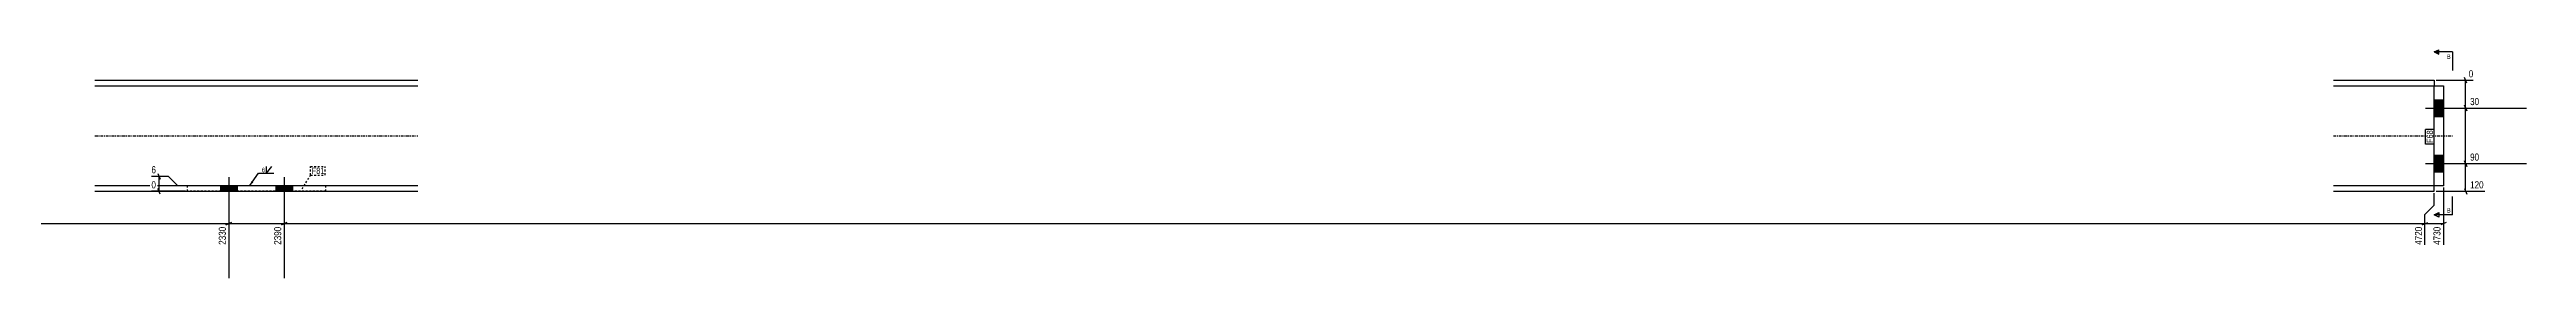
# Model space of a CAD drawing. Header units: millimetres. Extents: x -33 to 36484, y -31 to 896.
# Drawn here: x 2203 to 4887, y -31 to 216 of the extents above; entities that cross this region are included whole.
import ezdxf

# ---------------------------------------------------------------- set-up
doc = ezdxf.new("R2010")
doc.units = ezdxf.units.MM
doc.linetypes.add('DXK_LINE_DOT2', pattern=[3.9198, 1.9599, -1.9599])
doc.linetypes.add('DXK_LINE_DOT3', pattern=[5.9187, 2.979, -0.9799, 0.9799, -0.9799])
for name, color, linetype in [('MÅLSÆTNING', 7, 'Continuous'), ('STÅL', 7, 'Continuous'), ('TEKST', 7, 'Continuous')]:
    doc.layers.add(name, color=color, linetype=linetype)
doc.styles.add('Arial', font='ARIAL.TTF', dxfattribs={"height": 0.2})
doc.styles.add('Arial Narrow', font='ARIALN.TTF', dxfattribs={"height": 0.2})

msp = doc.modelspace()

# ---------------------------------------------------------------- hatches: boundary and pattern name
at = {"layer": 'STÅL', "linetype": 'Continuous'}
for points in [[(4797, 143.6), (4797, 161.6), (4787, 161.6), (4787, 143.6)], [(4797, 83.6), (4797, 101.6), (4787, 101.6), (4787, 83.6)], [(2406, 68.6), (2388, 68.6), (2388, 62.6), (2406, 62.6)], [(2466, 68.6), (2448, 68.6), (2448, 62.6), (2466, 62.6)]]:
    msp.add_hatch(color=96, dxfattribs=at).paths.add_polyline_path(points)

# ---------------------------------------------------------------- linework, layer by layer
at = {"layer": 'MÅLSÆTNING', "color": 7, "linetype": 'Continuous'}
for p, q in [((4789, 182.6), (4829.3, 182.6)), ((4822.2, 179.6), (4819.8, 185.6)), ((4821, 152.6), (4821, 182.6)), ((4789, 152.6), (4837.1, 152.6)), ((4789, 152.6), (4837.1, 152.6)), ((4819.8, 155.6), (4822.2, 149.6)), ((4822.2, 149.6), (4819.8, 155.6)), ((4821, 92.6), (4821, 152.6)), ((2320.3, 81.9), (2322.7, 75.9)), ((4789, 92.6), (4837.1, 92.6)), ((4789, 92.6), (4837.1, 92.6)), ((4819.8, 95.6), (4822.2, 89.6)), ((4822.2, 89.6), (4819.8, 95.6)), ((4821, 62.6), (4821, 92.6)), ((2313.2, 78.9), (2331.5, 78.9)), ((2350, 62.6), (2313.2, 62.6)), ((2322.7, 59.6), (2320.3, 65.6)), ((2321.5, 62.6), (2321.5, 78.9)), ((2331.5, 78.9), (2341.5, 68.9)), ((2341.5, 68.9), (2350, 68.9)), ((2397, 66.7), (2397, 4.8)), ((2457, 66.7), (2457, 4.8)), ((2457, 66.7), (2457, 4.8)), ((4787, 47.7), (4787, 60.6)), ((4787, 47.7), (4787, 60.6)), ((4789, 62.6), (4842, 62.6)), ((4797, 66.6), (4797, 4.8)), ((4819.8, 65.6), (4822.2, 59.6)), ((106, 27.7), (2397, 27.7)), ((2394, 26.5), (2400, 28.9)), ((2460, 28.9), (2454, 26.5)), ((2454, 26.5), (2460, 28.9)), ((4774, 26.5), (4780, 28.9)), ((4777, 37.7), (4787, 47.7)), ((4777, 4.8), (4777, 37.7)), ((4777, 27.7), (4797, 27.7)), ((4800, 28.9), (4794, 26.5))]:
    msp.add_line(p, q, dxfattribs=at)
at = {"layer": 'STÅL', "color": 2, "linetype": 'Continuous'}
for p, q in [((2252, 182.6), (2602, 182.6)), ((2602, 176.3), (2252, 176.3)), ((4677.7, 182.6), (4787, 182.6)), ((4787, 176.3), (4677.7, 176.3)), ((4787, 182.6), (4787, 176.3)), ((4787, 68.6), (4787, 176.6)), ((4787, 176.6), (4797, 176.6)), ((4797, 176.6), (4797, 68.6)), ((2252, 68.9), (2602, 68.9)), ((2252, 62.6), (2602, 62.6)), ((4677.7, 68.9), (4787, 68.9)), ((4677.7, 62.6), (4787, 62.6)), ((4787, 62.6), (4787, 68.9)), ((4797, 68.6), (4787, 68.6))]:
    msp.add_line(p, q, dxfattribs=at)
at = {"layer": 'STÅL', "color": 7, "linetype": 'DXK_LINE_DOT2'}
for p, q in [((4787, 68.9), (4787, 176.3)), ((2502, 68.6), (2352, 68.6)), ((2352, 68.6), (2352, 62.6)), ((2502, 62.6), (2352, 62.6)), ((2502, 68.6), (2502, 62.6))]:
    msp.add_line(p, q, dxfattribs=at)
at = {"layer": 'STÅL', "color": 96, "linetype": 'Continuous'}
for p, q in [((4787, 161.6), (4797, 161.6)), ((4777.7, 152.6), (4887, 152.6)), ((4787, 143.6), (4797, 143.6)), ((4777.7, 92.6), (4887, 92.6)), ((4787, 101.6), (4797, 101.6)), ((4787, 83.6), (4797, 83.6)), ((2388, 68.6), (2388, 62.6)), ((2397, 77.8), (2397, -31.4)), ((2406, 68.6), (2406, 62.6)), ((2448, 68.6), (2448, 62.6)), ((2457, 77.8), (2457, -31.4)), ((2466, 68.6), (2466, 62.6))]:
    msp.add_line(p, q, dxfattribs=at)
at = {"layer": 'STÅL', "color": 7, "linetype": 'DXK_LINE_DOT3'}
for p, q in [((2252, 122.6), (2602, 122.6)), ((4677.7, 122.6), (4807, 122.6))]:
    msp.add_line(p, q, dxfattribs=at)

# ---------------------------------------------------------------- wipeouts: each hides what was drawn before it
at = {"color": 0, "linetype": 'Continuous'}
msp.add_wipeout([(4805, 205.7), (4805, 210.7), (4800.5, 210.7), (4800.5, 205.7)], dxfattribs=at).dxf.layer = 'TEKST'
at = {"color": 0}
msp.add_wipeout([(2436.2, 82.9), (2436.2, 88.7), (2432.3, 88.7), (2432.3, 82.9)], dxfattribs=at).dxf.layer = 'TEKST'

# ---------------------------------------------------------------- next in the draw order: hatches: boundary and pattern name
at = {"layer": 'TEKST', "linetype": 'Continuous'}
for color, points in [(30, [(4792, 213.2), (4792, 210.7), (4787, 213.2)]), (3, [(2423.7, 72.2), (2419.8, 68.9), (2421.6, 73.7)])]:
    msp.add_hatch(color=color, dxfattribs=at).paths.add_polyline_path(points)

# ---------------------------------------------------------------- next in the draw order: linework, layer by layer
at = {"layer": 'TEKST', "color": 30, "linetype": 'Continuous'}
for p, q in [((4787, 213.2), (4792, 215.7)), ((4792, 210.7), (4792, 215.7)), ((4787, 213.2), (4792, 210.7))]:
    msp.add_line(p, q, dxfattribs=at)
at = {"layer": 'TEKST', "color": 7, "linetype": 'Continuous'}
for q in [(4787, 213.2), (4807, 193.2)]:
    msp.add_line((4807, 213.2), q, dxfattribs=at)
at = {"layer": 'TEKST', "color": 3, "linetype": 'Continuous'}
for p, q in [((2419.8, 68.9), (2429.2, 82.3)), ((2429.2, 82.3), (2445.8, 82.3)), ((2437.9, 82.3), (2443.6, 89.5)), ((2437.9, 82.3), (2437.9, 89.5))]:
    msp.add_line(p, q, dxfattribs=at)

# ---------------------------------------------------------------- next in the draw order: texts
at = {"layer": 'TEKST', "color": 3, "linetype": 'Continuous', "style": 'Arial'}
msp.add_text('B', height=4.78, dxfattribs=at).set_placement((4800.5, 205.7))
at = {"layer": 'TEKST', "color": 3, "style": 'Arial Narrow'}
msp.add_text('6', height=4.77, dxfattribs=at).set_placement((2432.7, 83.3))

# ---------------------------------------------------------------- next in the draw order: wipeouts: each hides what was drawn before it
at = {"color": 0, "linetype": 'Continuous'}
for points, layer in [([(4830.9, 184.2), (4830.9, 195.4), (4822.8, 195.4), (4822.8, 184.2)], 'MÅLSÆTNING'), ([(4837.3, 154.2), (4837.3, 165.4), (4824.3, 165.4), (4824.3, 154.2)], 'MÅLSÆTNING'), ([(2319.7, 80.5), (2319.7, 91.7), (2311.6, 91.7), (2311.6, 80.5)], 'MÅLSÆTNING'), ([(4837.3, 94.2), (4837.3, 105.4), (4824.3, 105.4), (4824.3, 94.2)], 'MÅLSÆTNING'), ([(4842.1, 64.2), (4842.1, 75.4), (4824.3, 75.4), (4824.3, 64.2)], 'MÅLSÆTNING'), ([(2395.4, 25.9), (2384.2, 25.9), (2384.2, 3.2), (2395.4, 3.2)], 'MÅLSÆTNING'), ([(4795.4, 25.9), (4784.2, 25.9), (4784.2, 3.2), (4795.4, 3.2)], 'MÅLSÆTNING'), ([(4805, 39.6), (4805, 44.6), (4800.5, 44.6), (4800.5, 39.6)], 'TEKST')]:
    msp.add_wipeout(points, dxfattribs=at).dxf.layer = layer
at = {"color": 0}
for points in [[(4785.6, 128.1), (4778.6, 128.1), (4778.6, 114.8), (4785.6, 114.8)], [(2500.1, 81.4), (2500.1, 88.4), (2486.9, 88.4), (2486.9, 81.4)]]:
    msp.add_wipeout(points, dxfattribs=at).dxf.layer = 'TEKST'

# ---------------------------------------------------------------- next in the draw order: linework, layer by layer
at = {"layer": 'MÅLSÆTNING', "color": 7, "linetype": 'Continuous'}
for p, q in [((2397, 66.7), (2397, 4.8)), ((2400, 28.9), (2394, 26.5)), ((2397, 27.7), (2457, 27.7)), ((2457, 27.7), (4777, 27.7)), ((4774, 26.5), (4780, 28.9)), ((4777, 37.7), (4787, 47.7)), ((4777, 4.8), (4777, 37.7))]:
    msp.add_line(p, q, dxfattribs=at)
at = {"layer": 'TEKST', "color": 7, "linetype": 'Continuous'}
msp.add_line((4807, 37.1), (4807, 57.1), dxfattribs=at)
at = {"layer": 'TEKST', "color": 30, "linetype": 'Continuous'}
msp.add_line((4792, 39.6), (4792, 34.6), dxfattribs=at)

# ---------------------------------------------------------------- next in the draw order: texts
at = {"layer": 'MÅLSÆTNING', "color": 3, "linetype": 'Continuous', "style": 'Arial Narrow'}
for s, p in [('0', (4824.4, 185.8)), ('30', (4825.9, 155.8)), ('90', (4825.9, 95.8)), ('120', (4825.9, 65.8))]:
    msp.add_text(s, height=7.64, dxfattribs=at).set_placement(p)
for s, p in [('2330', (2393.8, 4.8)), ('4730', (4793.8, 4.8))]:
    msp.add_text(s, height=7.64, rotation=90.0002, dxfattribs=at).set_placement(p)
at = {"layer": 'TEKST', "color": 3, "linetype": 'Continuous', "style": 'Arial'}
msp.add_text('B', height=4.78, dxfattribs=at).set_placement((4800.5, 39.6))

# ---------------------------------------------------------------- next in the draw order: wipeouts: each hides what was drawn before it
at = {"color": 0, "linetype": 'Continuous'}
msp.add_wipeout([(2319.7, 64.2), (2319.7, 75.4), (2311.6, 75.4), (2311.6, 64.2)], dxfattribs=at).dxf.layer = 'MÅLSÆTNING'
at = {"color": 0}
for points in [[(4785.6, 128.1), (4778.6, 128.1), (4778.6, 114.8), (4785.6, 114.8)], [(2500.1, 81.4), (2500.1, 88.4), (2486.9, 88.4), (2486.9, 81.4)]]:
    msp.add_wipeout(points, dxfattribs=at).dxf.layer = 'TEKST'

# ---------------------------------------------------------------- next in the draw order: linework, layer by layer
at = {"layer": 'TEKST', "color": 7, "linetype": 'Continuous'}
for p, q in [((4777.4, 113.6), (4777.4, 129.3)), ((4786.8, 129.3), (4777.4, 129.3)), ((4786.8, 113.6), (4777.4, 113.6)), ((4786.8, 113.6), (4786.8, 129.3))]:
    msp.add_line(p, q, dxfattribs=at)
at = {"layer": 'TEKST', "color": 7, "linetype": 'DXK_LINE_DOT2'}
for p, q in [((2485.7, 89.6), (2501.3, 89.6)), ((2485.7, 80.2), (2485.7, 89.6)), ((2501.3, 80.2), (2501.3, 89.6)), ((2476.6, 65.2), (2485.7, 80.2)), ((2485.7, 80.2), (2501.3, 80.2))]:
    msp.add_line(p, q, dxfattribs=at)

# ---------------------------------------------------------------- next in the draw order: texts
at = {"layer": 'MÅLSÆTNING', "color": 3, "linetype": 'Continuous', "style": 'Arial Narrow'}
for s, p in [('6', (2313.2, 82.1)), ('0', (2313.2, 65.8))]:
    msp.add_text(s, height=7.64, dxfattribs=at).set_placement(p)
at = {"layer": 'TEKST', "color": 3, "style": 'Arial Narrow'}
msp.add_text('F68', height=6.68, rotation=90.0002, dxfattribs=at).set_placement((4785.6, 114.8))
msp.add_text('F81', height=6.68, dxfattribs=at).set_placement((2486.9, 81.4))

# ---------------------------------------------------------------- next in the draw order: wipeouts: each hides what was drawn before it
at = {"color": 0, "linetype": 'Continuous'}
for points in [[(2455.4, 25.9), (2444.2, 25.9), (2444.2, 3.2), (2455.4, 3.2)], [(4775.4, 25.9), (4764.2, 25.9), (4764.2, 3.2), (4775.4, 3.2)]]:
    msp.add_wipeout(points, dxfattribs=at).dxf.layer = 'MÅLSÆTNING'

# ---------------------------------------------------------------- next in the draw order: hatches: boundary and pattern name
at = {"layer": 'TEKST', "linetype": 'Continuous'}
msp.add_hatch(color=30, dxfattribs=at).paths.add_polyline_path([(4792, 39.6), (4792, 37.1), (4787, 37.1)])

# ---------------------------------------------------------------- next in the draw order: linework, layer by layer
at = {"layer": 'TEKST', "color": 30, "linetype": 'Continuous'}
for p, q in [((4787, 37.1), (4792, 39.6)), ((4792, 34.6), (4787, 37.1))]:
    msp.add_line(p, q, dxfattribs=at)
at = {"layer": 'TEKST', "color": 7, "linetype": 'Continuous'}
msp.add_line((4807, 37.1), (4787, 37.1), dxfattribs=at)

# ---------------------------------------------------------------- next in the draw order: texts
at = {"layer": 'MÅLSÆTNING', "color": 3, "linetype": 'Continuous', "style": 'Arial Narrow'}
for s, p in [('2390', (2453.8, 4.8)), ('4720', (4773.8, 4.8))]:
    msp.add_text(s, height=7.64, rotation=90.0002, dxfattribs=at).set_placement(p)

doc.saveas('drawing.dxf')
